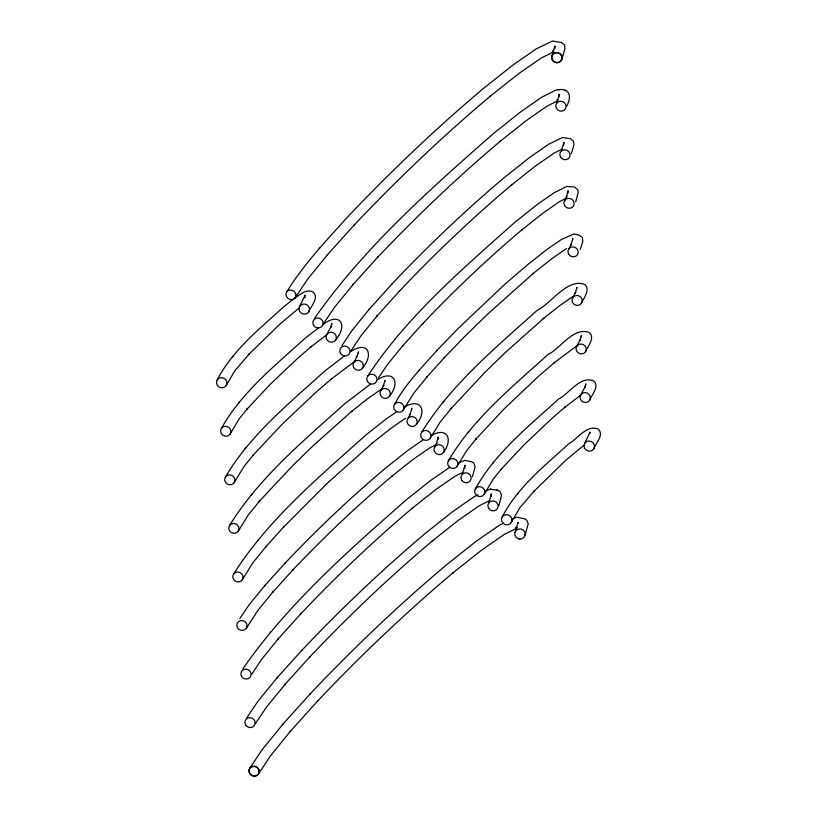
<?xml version="1.0" encoding="UTF-8"?>
<svg xmlns="http://www.w3.org/2000/svg" width="817" height="817" viewBox="0 0 817 817"><rect width="100%" height="100%" fill="white"/><g stroke="black" fill="none" stroke-linecap="round" stroke-linejoin="round"><path stroke-width="1.23" d="M517.866 523.687L518.07 522.349L515.027 532.47M331.631 324.809L331.855 323.471L330.671 327.403L331.212 326.218L326.82 334.449M358.265 353.169L358.479 351.831L357.029 356.641L357.58 355.456L353.781 362.564M384.766 381.774L384.981 380.436L383.265 386.124L383.806 384.94L380.753 390.669M411.635 409.674L411.85 408.337L409.879 414.913L410.42 413.719L407.714 418.784M572.584 240.014L572.799 238.676L570.817 245.243L571.369 244.058L568.663 249.124M576.72 288.779L576.945 287.441L575.229 293.14L575.771 291.945L572.707 297.684M581.234 336.849L581.449 335.511L580.009 340.321L580.55 339.137L576.751 346.245M585.615 385.164L585.84 383.827L584.655 387.758L585.197 386.574L580.795 394.805M589.864 433.5L590.078 432.132L584.737 443.294M556.949 102.83L559.206 94.169L559.124 96.855M566.875 105.893C572.584 94.956 568.683 87 555.672 90.166L541.671 97.254L520.664 111.868L493.458 133.508C429.119 190.004 363.922 247.868 314.545 318.334M489.036 502.506L491.293 493.846L491.211 496.532M498.962 505.57L501.495 495.357L500.086 491.671L497.788 490.292L490.312 489.179L485.615 490.935M551.945 56.046L554.978 45.997L554.906 48.673M561.841 59.151L564.935 48.887L564.516 44.966L561.422 42.494L552.455 41.003L536.075 49.02L513.035 64.951L483.123 88.706C435.328 128.953 390.056 172.121 347.113 217.496C325.738 241.291 303.434 264.647 286.624 292.026M462.473 473.625L464.985 465.302L464.904 467.988M561.402 150.624L563.904 142.301L563.822 144.977M472.4 476.699L475.188 466.824L473.778 463.137L471.48 461.758L464.883 460.359L458.909 462.718M571.328 153.698L573.891 145.16L573.493 141.218L570.399 138.747L562.484 137.511L548.687 144.241L529.6 157.456L504.702 177.228C465.149 210.541 427.679 246.264 392.14 283.816L391.731 284.275M524.943 535.503L528.242 523.911L526.822 520.235L524.524 518.846L516.865 517.202L512.167 518.928M575.709 201.799L578.232 192.169L577.619 189.564L574.525 187.103L566.784 186.409L554.151 192.73L537.075 204.618L514.904 222.265C461.962 269.416 406.611 316.72 367.476 376.433M580.203 249.512L582.787 241.536L582.388 237.594L579.294 235.133L573.769 233.979L561.248 239.585L546.103 250.063L526.802 265.372L504.334 284.745L458.204 328.424L436.697 350.697M217.21 379.905C232.539 350.258 259.602 328.883 283.805 306.722L293.65 298.889M226.227 385.532A5.321 5.014 28.1 0 0 221.795 377.648A5.321 5.014 28.1 0 0 217.128 384.981A5.321 5.014 28.1 0 0 226.227 385.532L234.908 370.642L249.318 353.873L248.899 354.333L280.752 323.297L299.359 307.835M221.356 428.527C241.281 392.681 274.338 366.282 304.22 339.014L318.61 327.78M230.169 434.031A5.198 4.902 28.1 0 0 225.839 426.321A5.198 4.902 28.1 0 0 221.284 433.48A5.198 4.902 28.1 0 0 230.169 434.031L239.31 418.651L247.245 408.868L246.632 409.542L270.202 384.337L298.123 357.897L311.369 346.469L310.797 346.949L327.086 334.521M299.747 306.273L305.088 295.111L305.007 297.858M308.765 311.9A5.321 5.014 28.1 0 0 304.332 304.016A5.321 5.014 28.1 0 0 299.665 311.348A5.321 5.014 28.1 0 0 308.765 311.9C310.542 306.549 319.743 297.449 313.013 292.026C306.324 288.278 299.962 294.896 294.692 298.174M225.4 477.087C250.043 435.134 288.901 403.578 324.533 371.255L344.478 355.926M234.213 482.581A5.198 4.902 28.1 0 0 229.883 474.881A5.198 4.902 28.1 0 0 225.329 482.04A5.198 4.902 28.1 0 0 234.213 482.581L243.803 466.752L253.484 454.814L252.882 455.488L281.569 424.809L315.556 392.62L331.692 378.71L331.11 379.19L354.854 361.349M229.454 525.648C258.938 477.782 303.321 441.006 344.723 403.741L370.193 384.327M335.634 339.954A5.198 4.902 28.1 0 0 331.293 332.243A5.198 4.902 28.1 0 0 326.739 339.402A5.198 4.902 28.1 0 0 335.634 339.954C348.818 324.482 339.218 311.236 322.715 324.941M238.268 531.142A5.198 4.902 28.1 0 0 233.928 523.442A5.198 4.902 28.1 0 0 229.373 530.601A5.198 4.902 28.1 0 0 238.268 531.142L248.164 515.108L259.602 501.005L258.999 501.679L292.803 465.527L312.717 446.123L351.872 411.186L351.3 411.666L367.66 398.686L380.508 389.791M233.499 574.208C267.731 520.051 317.956 477.925 365.281 435.522L385.154 419.734L396.265 412.044M242.312 579.702A5.198 4.902 28.1 0 0 237.982 572.002A5.198 4.902 28.1 0 0 233.417 579.161A5.198 4.902 28.1 0 0 242.312 579.702L252.892 562.77L266.087 546.502L265.484 547.165L283.713 526.904L283.315 527.353L327.341 483.194L372.429 442.977M362.595 368.058A5.198 4.902 28.1 0 0 358.265 360.358A5.198 4.902 28.1 0 0 353.71 367.517A5.198 4.902 28.1 0 0 362.595 368.058C374.339 353.955 367.364 340.229 350.595 351.688M246.356 628.263A5.198 4.902 28.1 0 0 242.026 620.552A5.198 4.902 28.1 0 0 237.471 627.722A5.198 4.902 28.1 0 0 246.356 628.263L257.876 610.391L272.96 591.937L272.367 592.591L292.874 569.888L292.476 570.327C323.971 537.137 357.131 505.539 392.119 476.056L391.547 476.525L412.738 459.685L429.476 448.033L436.186 444.611M389.566 396.174A5.198 4.902 28.1 0 0 385.226 388.463A5.198 4.902 28.1 0 0 380.671 395.632A5.198 4.902 28.1 0 0 389.566 396.174C400.83 382.254 393.498 369.202 377.434 379.742M394.448 404.538C405.252 384.041 421.889 367.456 437.105 350.238M403.251 410.042A5.198 4.902 28.1 0 0 398.921 402.332A5.198 4.902 28.1 0 0 394.366 409.501A5.198 4.902 28.1 0 0 403.251 410.042L413.841 393.1L427.036 376.831L426.433 377.505L444.662 357.243L444.254 357.693L465.353 335.879L488.29 313.534L533.378 273.307L532.807 273.787L551.679 258.815L566.498 248.562M416.527 424.289A5.198 4.902 28.1 0 0 412.197 416.578A5.198 4.902 28.1 0 0 407.642 423.747A5.198 4.902 28.1 0 0 416.527 424.289C428.169 409.603 419.693 397.062 403.629 407.601M421.409 432.653C450.892 384.787 495.286 348.011 536.677 310.746L537.259 310.266C550.699 304.077 567.386 277.688 584.676 284.439C590.742 289.381 583.787 297.939 581.52 303.178A5.198 4.902 28.1 0 1 572.635 302.637A5.198 4.902 28.1 0 1 577.19 295.478A5.198 4.902 28.1 0 1 581.52 303.178M430.222 438.157A5.198 4.902 28.1 0 0 425.892 430.447A5.198 4.902 28.1 0 0 421.337 437.616A5.198 4.902 28.1 0 0 430.222 438.157L440.118 422.123L451.556 408.02L450.953 408.684L484.757 372.532L504.671 353.128L543.826 318.201L543.254 318.681L559.625 305.691L572.472 296.806M564.618 200.563L566.865 196.356L566.314 197.551L568.029 190.667L567.948 193.343M434.685 446.899L436.932 442.691L436.38 443.886L438.096 436.993L438.014 439.679M443.498 452.404A5.198 4.902 28.1 0 0 439.158 444.693A5.198 4.902 28.1 0 0 434.603 451.852A5.198 4.902 28.1 0 0 443.498 452.404C453.312 439.219 447.216 426.576 431.478 435.359M448.38 460.768C473.012 418.815 511.871 387.258 547.513 354.935L548.084 354.455C560.452 348.655 573.36 326.545 589.19 332.499C595.501 337.635 587.658 346.459 585.564 351.739A5.198 4.902 28.1 0 1 576.679 351.198A5.198 4.902 28.1 0 1 581.234 344.039A5.198 4.902 28.1 0 1 585.564 351.739M457.183 466.262A5.198 4.902 28.1 0 0 452.853 458.562A5.198 4.902 28.1 0 0 448.298 465.721A5.198 4.902 28.1 0 0 457.183 466.262L466.773 450.433L476.454 438.494L475.851 439.168L504.538 408.49L538.526 376.3L554.661 362.391L554.079 362.871L577.823 345.029M475.341 488.883C495.265 453.037 528.323 426.637 558.205 399.37L558.777 398.89C569.408 393.559 579.907 375.667 593.571 380.814C600.056 386.073 591.518 395.019 589.608 400.299A5.198 4.902 28.1 0 1 580.724 399.758A5.198 4.902 28.1 0 1 585.278 392.589A5.198 4.902 28.1 0 1 589.608 400.299M484.154 494.377A5.198 4.902 28.1 0 0 479.824 486.677A5.198 4.902 28.1 0 0 475.269 493.836A5.198 4.902 28.1 0 0 484.154 494.377L493.294 478.997L501.219 469.224L500.617 469.898L524.177 444.693L552.108 418.253L565.354 406.825L564.782 407.305L581.071 394.877M502.2 516.926C517.539 487.289 544.602 465.904 568.795 443.743C577.599 439.086 586.545 424.38 598.003 429.058C604.733 434.481 595.532 443.57 593.765 448.921A5.321 5.014 28.1 0 1 584.666 448.37A5.321 5.014 28.1 0 1 589.333 441.037A5.321 5.014 28.1 0 1 593.765 448.921M511.228 522.553A5.321 5.014 28.1 0 0 506.795 514.669A5.321 5.014 28.1 0 0 502.128 522.002A5.321 5.014 28.1 0 0 511.228 522.553L519.898 507.663L534.318 490.894L533.899 491.354L565.742 460.328L584.359 444.867M295.345 297.654L307.437 279.455L327.648 254.526M341.915 345.693L352.015 330.477L369.008 309.51L392.14 283.816M350.697 351.249L360.665 336.226L377.372 315.628L376.77 316.302L399.697 290.821L399.288 291.271C434.828 253.719 472.297 217.996 511.851 184.683L511.279 185.163L535.176 166.208L553.936 153.218L561.79 149.327M242.986 668.704C287.645 604.294 347.235 551.72 405.783 500.239L430.682 480.467L449.769 467.253M251.769 674.25L261.746 659.227L278.454 638.628L277.841 639.303L300.768 613.833L300.36 614.282C335.899 576.731 373.379 540.997 412.932 507.694L412.36 508.174L436.258 489.209L455.018 476.229L461.748 472.89M249.726 768.378L261.9 750.037L282.999 724.087M258.489 773.944A5.198 4.902 28.1 0 0 254.158 766.234A5.198 4.902 28.1 0 0 249.604 773.403A5.198 4.902 28.1 0 0 258.489 773.944L270.529 755.807L290.75 730.878L290.147 731.542L317.762 700.853L317.364 701.303C360.307 655.928 405.579 612.76 453.374 572.513L452.802 572.983L481.734 550.035L504.436 534.328L517.243 527.976M323.318 323.9L334.684 307.08L353.271 284.296L352.678 284.959L377.883 257.038L377.474 257.478C416.384 216.454 457.367 177.391 500.607 140.963L500.035 141.443L526.25 120.61L546.93 106.23L557.531 100.859M246.632 718.02L258.131 700.996L277.617 677.181M255.415 723.576L266.771 706.756L285.358 683.982L284.765 684.636L309.97 656.715L309.572 657.164C348.471 616.13 389.454 577.078 432.693 540.64L432.122 541.12L458.337 520.286L479.017 505.907L489.618 500.535M378.537 377.72L387.809 364.055L402.893 345.601M239.82 618.5L249.236 604.611L265.219 585.135M309.806 694.297L310.215 693.847C353.148 648.473 398.43 605.305 446.225 565.058L476.137 541.303L499.177 525.372L503.507 523.217M319.304 248.399L319.896 247.735M327.055 255.19L354.66 224.501L354.261 224.951C397.205 179.577 442.487 136.408 490.282 96.161L489.71 96.631L518.632 73.683L541.334 57.976L553.068 52.155M282.406 724.75L310.215 693.847M232.518 356.774L233.141 356.089M238.881 402.761L239.483 402.087M369.008 309.51L369.621 308.846M245.131 448.707L245.733 448.033M251.238 494.898L251.84 494.224M394.56 339.463L395.152 338.8M402.301 346.255L422.818 323.552L422.409 323.992C453.905 290.801 487.065 259.203 522.053 229.72L521.481 230.19L542.672 213.349L559.41 201.697L566.12 198.276M257.733 540.384L258.335 539.71M418.672 370.724L419.284 370.05M284.929 563.322L285.327 562.872C316.812 529.682 349.982 498.084 384.97 468.601L407.142 450.953L423.216 439.76M264.626 585.799L285.327 562.872M443.202 401.903L443.805 401.229M270.09 632.521L270.693 631.847M468.1 432.387L468.703 431.713M302.014 650.148L302.423 649.709C341.322 608.685 382.305 569.623 425.545 533.184L452.751 511.554L473.768 496.94L478.078 494.755M277.014 677.844L302.423 649.709M492.865 463.106L493.468 462.442M517.518 493.795L518.131 493.111M371.858 443.447L390.73 428.476L405.549 418.222M558.215 89.502L559.533 89.696M564.353 90.411L565.691 90.605M556.857 99.715L558.164 99.909M490.312 489.179L491.62 489.373M496.44 490.088L497.788 490.292M552.425 51.022L553.742 51.216M515.527 527.373L516.834 527.568M556.775 62.705A5.127 5.004 16.8 0 0 562.045 57.854A5.219 5.096 16.8 0 0 556.99 52.584A5.127 5.004 16.8 0 0 551.72 57.425A5.219 5.096 16.8 0 0 556.775 62.695M250.513 767.469A5.127 4.585 33.6 0 0 249.073 770.697A5.219 4.667 33.6 0 0 254.128 775.966A5.127 4.585 33.6 0 0 259.101 771.677M250.615 767.551A5.127 4.585 33.6 0 1 254.138 766.509M254.138 766.336A5.219 4.667 33.6 0 1 259.193 771.595M552.404 59.845A5.198 4.902 28.1 0 0 561.289 60.387A5.198 4.902 28.1 0 0 556.959 52.676A5.198 4.902 28.1 0 0 552.404 59.845M568.591 254.077A5.198 4.902 28.1 0 0 577.476 254.628A5.198 4.902 28.1 0 0 573.146 246.918A5.198 4.902 28.1 0 0 568.591 254.077M564.537 205.516A5.198 4.902 28.1 0 0 573.432 206.068A5.198 4.902 28.1 0 0 569.102 198.357A5.198 4.902 28.1 0 0 564.537 205.516M367.405 381.386A5.198 4.902 28.1 0 0 376.29 381.927A5.198 4.902 28.1 0 0 371.96 374.227A5.198 4.902 28.1 0 0 367.405 381.386M560.493 156.966A5.198 4.902 28.1 0 0 569.378 157.507A5.198 4.902 28.1 0 0 565.047 149.797A5.198 4.902 28.1 0 0 560.493 156.966M340.434 353.271A5.198 4.902 28.1 0 0 349.319 353.812A5.198 4.902 28.1 0 0 344.988 346.112A5.198 4.902 28.1 0 0 340.434 353.271M556.448 108.406A5.198 4.902 28.1 0 0 565.333 108.947A5.198 4.902 28.1 0 0 561.003 101.237A5.198 4.902 28.1 0 0 556.448 108.406M313.473 325.166A5.198 4.902 28.1 0 0 322.358 325.707A5.198 4.902 28.1 0 0 318.027 317.997A5.198 4.902 28.1 0 0 313.473 325.166M295.999 295.335A5.219 4.667 33.6 0 0 290.944 290.066A5.127 4.585 33.6 0 0 285.97 294.345A5.219 4.667 33.6 0 0 291.026 299.614A5.127 4.585 33.6 0 0 295.999 295.335M519.878 539.046A5.127 5.004 16.8 0 0 525.147 534.195A5.219 5.096 16.8 0 0 520.092 528.936A5.127 5.004 16.8 0 0 514.822 533.777A5.219 5.096 16.8 0 0 519.878 539.046M241.515 676.282A5.198 4.902 28.1 0 0 250.4 676.823A5.198 4.902 28.1 0 0 246.07 669.113A5.198 4.902 28.1 0 0 241.515 676.282M461.574 479.967A5.198 4.902 28.1 0 0 470.459 480.508A5.198 4.902 28.1 0 0 466.129 472.808A5.198 4.902 28.1 0 0 461.574 479.967M245.56 724.842A5.198 4.902 28.1 0 0 254.444 725.384A5.198 4.902 28.1 0 0 250.114 717.673A5.198 4.902 28.1 0 0 245.56 724.842M488.535 508.082A5.198 4.902 28.1 0 0 497.43 508.623A5.198 4.902 28.1 0 0 493.09 500.913A5.198 4.902 28.1 0 0 488.535 508.082"/></g></svg>
